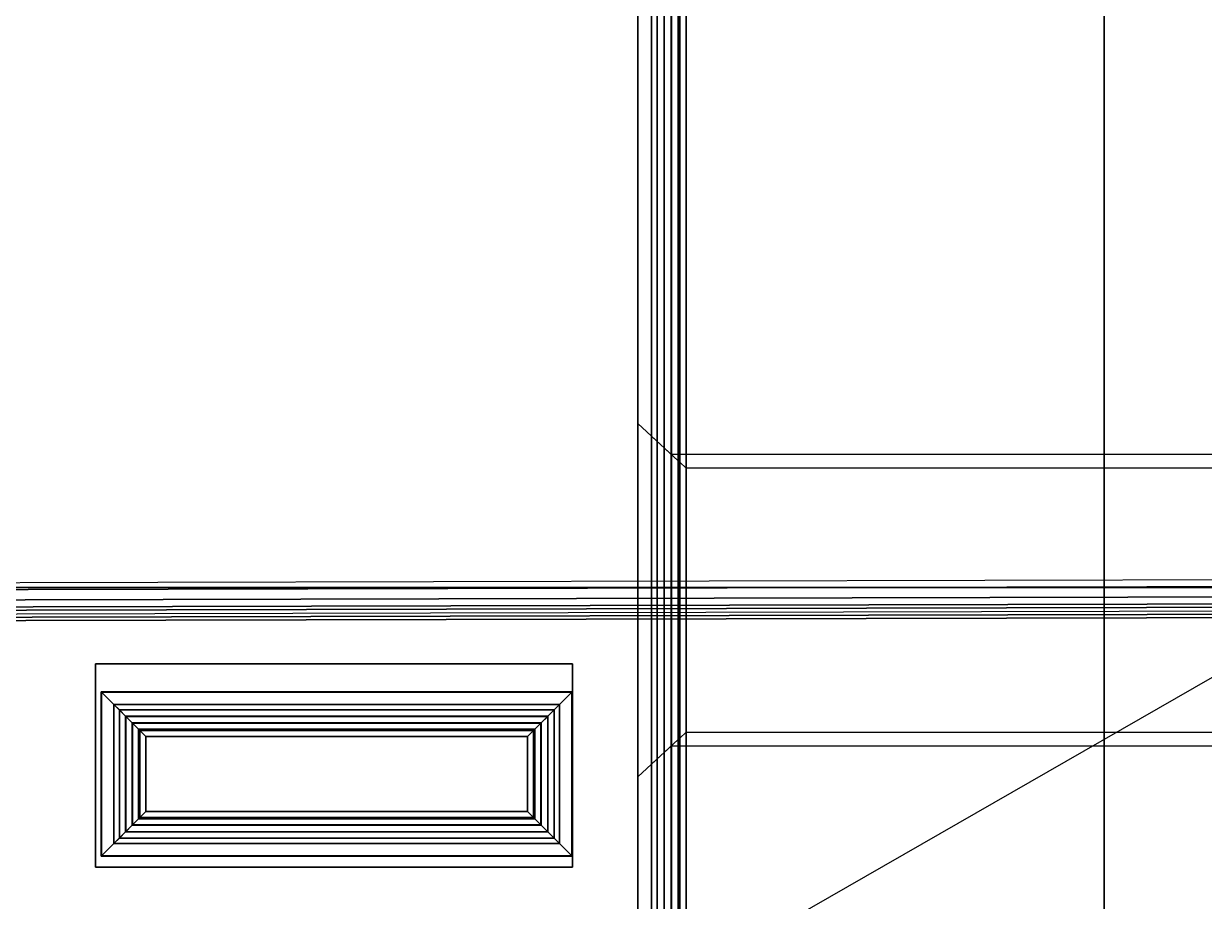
# Model space of a CAD drawing. Extents: x -152 to 154, y -106 to 95.
# Drawn here: x -74 to -4.3, y -8.5 to 43.2 of the extents above; entities that cross this region are included whole.
import ezdxf

# ---------------------------------------------------------------- set-up
doc = ezdxf.new("R2010")
doc.units = 0
for name, color, linetype in [('CHIM1', 37, 'CONTINUOUS'), ('CHIM2', 29, 'CONTINUOUS'), ('GROUND1', 253, 'CONTINUOUS'), ('ROOF1', 37, 'CONTINUOUS'), ('ROOF2', 59, 'CONTINUOUS'), ('WALL', 254, 'CONTINUOUS')]:
    doc.layers.add(name, color=color, linetype=linetype)

msp = doc.modelspace()

# ---------------------------------------------------------------- linework, layer by layer
at = {"layer": 'CHIM1'}
for points in [[(-67.538788, -4, 123), (-67.538788, -4, 149), (-67.538788, 2, 149), (-67.538788, 2, 123)], [(-67.538788, 2, 149), (-43.461212, 2, 149), (-43.461212, 2, 123), (-67.538788, 2, 123)], [(-43.461212, 2, 123), (-43.461212, -4, 123), (-67.538788, -4, 123), (-67.538788, 2, 123)], [(-67.100113, 1.561325, 150.131165), (-66.745255, 1.206467, 121.097687), (-44.25473, 1.206467, 121.097687), (-43.899887, 1.561325, 150.131165)], [(-67.100113, -3.561325, 150.131165), (-66.74527, -3.206467, 121.097687), (-66.745255, 1.206467, 121.097687), (-67.100113, 1.561325, 150.131165)], [(-43.899887, 1.561325, 150.131165), (-44.25473, 1.206467, 121.097687), (-44.254745, -3.206467, 121.097687), (-43.899887, -3.561325, 150.131165)], [(-43.461212, 2, 149), (-43.461212, -4, 149), (-43.461212, -4, 123), (-43.461212, 2, 123)], [(-66.74527, -3.206467, 121.097687), (-44.254745, -3.206467, 121.097687), (-44.25473, 1.206467, 121.097687), (-66.745255, 1.206467, 121.097687)], [(-43.899887, -3.561325, 150.131165), (-44.254745, -3.206467, 121.097687), (-66.74527, -3.206467, 121.097687), (-67.100113, -3.561325, 150.131165)], [(-43.461212, -4, 123), (-43.461212, -4, 149), (-67.538788, -4, 149), (-67.538788, -4, 123)]]:
    msp.add_3dface(points, dxfattribs=at)
at = {"layer": 'CHIM2'}
for points in [[(-69.723892, 5.5, 132.5), (-41.600693, 5.5, 132.5), (-41.600693, -6.5, 126.5), (-69.723892, -6.5, 126.5)], [(-69.723892, 5.5, 134), (-41.600693, 5.5, 134), (-41.600693, 5.5, 132.5), (-69.723892, 5.5, 132.5)], [(-41.600693, -6.5, 128), (-41.600693, 5.5, 134), (-69.723892, 5.5, 134), (-69.723892, -6.5, 128)], [(-69.723892, -6.5, 126.5), (-69.723892, -6.5, 128), (-69.723892, 5.5, 134), (-69.723892, 5.5, 132.5)], [(-41.600693, 5.5, 134), (-41.600693, -6.5, 128), (-41.600693, -6.5, 126.5), (-41.600693, 5.5, 132.5)], [(-68.629822, 3.091019, 150.859924), (-69.37645, 3.837662, 150.866608), (-41.62355, 3.837662, 150.866608), (-42.370178, 3.091019, 150.859924)], [(-69.37645, 3.837662, 150.866608), (-69.367081, 3.828278, 153.79364), (-41.632919, 3.828278, 153.79364), (-41.62355, 3.837662, 150.866608)], [(-68.629822, -5.091019, 150.859924), (-69.37645, -5.837662, 150.866608), (-69.37645, 3.837662, 150.866608), (-68.629822, 3.091019, 150.859924)], [(-69.37645, -5.837662, 150.866608), (-69.367081, -5.828278, 153.79364), (-69.367081, 3.828278, 153.79364), (-69.37645, 3.837662, 150.866608)], [(-69.367081, 3.828278, 153.79364), (-67.179184, 1.640396, 151.393646), (-43.820801, 1.640396, 151.393646), (-41.632919, 3.828278, 153.79364)], [(-69.367081, -5.828278, 153.79364), (-67.179199, -3.640396, 151.393646), (-67.179184, 1.640396, 151.393646), (-69.367081, 3.828278, 153.79364)], [(-41.632919, 3.828278, 153.79364), (-43.820801, 1.640396, 151.393646), (-43.820816, -3.640396, 151.393646), (-41.632919, -5.828278, 153.79364)], [(-42.370178, 3.091019, 150.859924), (-41.62355, 3.837662, 150.866608), (-41.62355, -5.837662, 150.866608), (-42.370178, -5.091019, 150.859924)], [(-41.62355, 3.837662, 150.866608), (-41.632919, 3.828278, 153.79364), (-41.632919, -5.828278, 153.79364), (-41.62355, -5.837662, 150.866608)], [(-68.313843, 2.775055, 150.738632), (-68.629822, 3.091019, 150.859924), (-42.370178, 3.091019, 150.859924), (-42.686157, 2.775055, 150.738632)], [(-68.313843, -4.775055, 150.738632), (-68.629822, -5.091019, 150.859924), (-68.629822, 3.091019, 150.859924), (-68.313843, 2.775055, 150.738632)], [(-42.686157, 2.775055, 150.738632), (-42.370178, 3.091019, 150.859924), (-42.370178, -5.091019, 150.859924), (-42.686157, -4.775055, 150.738632)], [(-67.945221, 2.406433, 149.889542), (-68.313843, 2.775055, 149.913788), (-42.686157, 2.775055, 149.913788), (-43.054779, 2.406433, 149.889542)], [(-68.313843, 2.775055, 149.913788), (-68.313843, 2.775055, 150.738632), (-42.686157, 2.775055, 150.738632), (-42.686157, 2.775055, 149.913788)], [(-67.945221, -4.406433, 149.889542), (-68.313843, -4.775055, 149.913788), (-68.313843, 2.775055, 149.913788), (-67.945221, 2.406433, 149.889542)], [(-68.313843, -4.775055, 149.913788), (-68.313843, -4.775055, 150.738632), (-68.313843, 2.775055, 150.738632), (-68.313843, 2.775055, 149.913788)], [(-67.939346, 2.400558, 149.664093), (-67.945221, 2.406433, 149.889542), (-43.054779, 2.406433, 149.889542), (-43.060654, 2.400558, 149.664093)], [(-67.939346, -4.400558, 149.664093), (-67.945221, -4.406433, 149.889542), (-67.945221, 2.406433, 149.889542), (-67.939346, 2.400558, 149.664093)], [(-67.556107, 2.017319, 149.402679), (-67.939346, 2.400558, 149.664093), (-43.060654, 2.400558, 149.664093), (-43.443878, 2.017319, 149.402679)], [(-67.556122, -4.017319, 149.402679), (-67.939346, -4.400558, 149.664093), (-67.939346, 2.400558, 149.664093), (-67.556107, 2.017319, 149.402679)], [(-43.443878, 2.017319, 149.402679), (-43.060654, 2.400558, 149.664093), (-43.060654, -4.400558, 149.664093), (-43.443878, -4.017319, 149.402679)], [(-43.060654, 2.400558, 149.664093), (-43.054779, 2.406433, 149.889542), (-43.054779, -4.406433, 149.889542), (-43.060654, -4.400558, 149.664093)], [(-43.054779, 2.406433, 149.889542), (-42.686157, 2.775055, 149.913788), (-42.686157, -4.775055, 149.913788), (-43.054779, -4.406433, 149.889542)], [(-42.686157, 2.775055, 149.913788), (-42.686157, 2.775055, 150.738632), (-42.686157, -4.775055, 150.738632), (-42.686157, -4.775055, 149.913788)], [(-67.538788, -4, 149), (-67.556122, -4.017319, 149.402679), (-67.556107, 2.017319, 149.402679), (-67.538788, 2, 149)], [(-67.538788, 2, 149), (-67.556107, 2.017319, 149.402679), (-43.443878, 2.017319, 149.402679), (-43.461212, 2, 149)], [(-67.179199, -3.640396, 151.393646), (-67.100113, -3.561325, 150.131165), (-67.100113, 1.561325, 150.131165), (-67.179184, 1.640396, 151.393646)], [(-67.179184, 1.640396, 151.393646), (-67.100113, 1.561325, 150.131165), (-43.899887, 1.561325, 150.131165), (-43.820801, 1.640396, 151.393646)], [(-43.820801, 1.640396, 151.393646), (-43.899887, 1.561325, 150.131165), (-43.899887, -3.561325, 150.131165), (-43.820816, -3.640396, 151.393646)], [(-43.461212, 2, 149), (-43.443878, 2.017319, 149.402679), (-43.443878, -4.017319, 149.402679), (-43.461212, -4, 149)], [(-41.632919, -5.828278, 153.79364), (-43.820816, -3.640396, 151.393646), (-67.179199, -3.640396, 151.393646), (-69.367081, -5.828278, 153.79364)], [(-43.443878, -4.017319, 149.402679), (-43.060654, -4.400558, 149.664093), (-67.939346, -4.400558, 149.664093), (-67.556122, -4.017319, 149.402679)], [(-43.461212, -4, 149), (-43.443878, -4.017319, 149.402679), (-67.556122, -4.017319, 149.402679), (-67.538788, -4, 149)], [(-43.820816, -3.640396, 151.393646), (-43.899887, -3.561325, 150.131165), (-67.100113, -3.561325, 150.131165), (-67.179199, -3.640396, 151.393646)], [(-42.686157, -4.775055, 150.738632), (-42.370178, -5.091019, 150.859924), (-68.629822, -5.091019, 150.859924), (-68.313843, -4.775055, 150.738632)], [(-43.054779, -4.406433, 149.889542), (-42.686157, -4.775055, 149.913788), (-68.313843, -4.775055, 149.913788), (-67.945221, -4.406433, 149.889542)], [(-42.686157, -4.775055, 149.913788), (-42.686157, -4.775055, 150.738632), (-68.313843, -4.775055, 150.738632), (-68.313843, -4.775055, 149.913788)], [(-43.060654, -4.400558, 149.664093), (-43.054779, -4.406433, 149.889542), (-67.945221, -4.406433, 149.889542), (-67.939346, -4.400558, 149.664093)], [(-42.370178, -5.091019, 150.859924), (-41.62355, -5.837662, 150.866608), (-69.37645, -5.837662, 150.866608), (-68.629822, -5.091019, 150.859924)], [(-41.62355, -5.837662, 150.866608), (-41.632919, -5.828278, 153.79364), (-69.367081, -5.828278, 153.79364), (-69.37645, -5.837662, 150.866608)], [(-41.600693, -6.5, 126.5), (-41.600693, -6.5, 128), (-69.723892, -6.5, 128), (-69.723892, -6.5, 126.5)]]:
    msp.add_3dface(points, dxfattribs=at)
at = {"layer": 'GROUND1', "invisible_edges": 8}
for points in [[(-151.5, 95, -0.075062), (-151.5, -80, -0.075062), (153.5, 95, -0.075062)], [(-151.5, -80, -0.075062), (-56.949997, -80, -0.075062), (153.5, 95, -0.075062)], [(-56.949997, -80, -0.075062), (-56.949997, -106, -0.075062), (153.5, 95, -0.075062)], [(153.5, 95, -0.075062), (-56.949997, -106, -0.075062), (58.949997, -80, -0.075062)]]:
    msp.add_3dface(points, dxfattribs=at)
at = {"layer": 'ROOF1'}
for points in [[(-81.527527, 10, 135.704529), (0.5, 10, 135.704529), (0.5, 70, 105.704536), (-126.5, 70, 105.704536)], [(0.5, 10, 135.704529), (-81.527527, 10, 135.704529), (-126.5, -52, 105.704536), (0.5, -52, 105.704536)]]:
    msp.add_3dface(points, dxfattribs=at)
at = {"layer": 'ROOF2'}
for points in [[(132.100006, -55.5, 107.236023), (132.100006, 73.800003, 107.236023), (-130, 73.800003, 107.236023), (-130, -55.5, 107.236023)], [(-82.308563, 10.257324, 135.247726), (-81.940399, 9.851837, 136.069733), (0.5, 10.052982, 136.417999), (-1.036163, 10.458473, 135.595978)], [(-81.995834, 9.243862, 135.794662), (-0.738205, 9.442322, 136.148209), (0.5, 10.052982, 136.417999), (-81.940399, 9.851837, 136.069733)], [(0.5, 9.035931, 136.972046), (-0.738205, 9.442322, 136.148209), (-81.995834, 9.243862, 135.794662), (-81.626854, 8.837467, 136.6185)], [(-82.10672, 8.027905, 135.244507), (-82.474892, 8.433395, 134.422501), (-1.246811, 8.626476, 134.786621), (0.5, 8.220985, 135.608643)], [(-82.10672, 8.027905, 135.244507), (0.5, 8.220985, 135.608643), (0.5, 8.83165, 135.878418), (-82.051285, 8.63588, 135.519577)], [(-81.682297, 8.229485, 136.343414), (-82.051285, 8.63588, 135.519577), (0.5, 8.83165, 135.878418), (0.5, 8.425266, 136.702255)], [(-81.682297, 8.229485, 136.343414), (0.5, 8.425266, 136.702255), (0.5, 9.035931, 136.972046), (-81.626854, 8.837467, 136.6185)]]:
    msp.add_3dface(points, dxfattribs=at)
at = {"layer": 'WALL'}
for points in [[(-36.941879, -0.422478, 135.859924), (-37.754959, -1.169106, 135.866608), (-37.754959, 72.506203, 135.866608), (-36.941879, 71.759567, 135.859924)], [(-37.754959, -1.169106, 135.866608), (-37.744759, -1.159737, 136.393646), (-37.744759, 72.496826, 136.393646), (-37.754959, 72.506203, 135.866608)], [(-37.744759, -1.159737, 136.393646), (-35.362144, 1.028152, 136.393646), (-35.362144, 70.308945, 136.393646), (-37.744759, 72.496826, 136.393646)], [(-36.597786, -0.106506, 135.738632), (-36.941879, -0.422478, 135.859924), (-36.941879, 71.759567, 135.859924), (-36.597786, 71.443604, 135.738632)], [(-36.19635, 0.262123, 134.889542), (-36.597786, -0.106506, 134.913788), (-36.597786, 71.443604, 134.913788), (-36.19635, 71.074974, 134.889542)], [(-36.597786, -0.106506, 134.913788), (-36.597786, -0.106506, 135.738632), (-36.597786, 71.443604, 135.738632), (-36.597786, 71.443604, 134.913788)], [(-36.189949, 0.267998, 134.664093), (-36.19635, 0.262123, 134.889542), (-36.19635, 71.074974, 134.889542), (-36.189949, 71.069099, 134.664093)], [(-35.772621, 0.651222, 134.402679), (-36.189949, 0.267998, 134.664093), (-36.189949, 71.069099, 134.664093), (-35.772621, 70.685867, 134.402679)], [(-35.753754, 0.668549, 134), (-35.772621, 0.651222, 134.402679), (-35.772621, 70.685867, 134.402679), (-35.753754, 70.668549, 134)], [(-35.753754, 0.668549, 134), (-35.753754, 70.668549, 134.23999), (-35.753754, 70.668549, 104.32), (-35.753754, 0.668549, 100)], [(-10.25, 0.668549, 134), (-10.25, 70.668549, 134.23999), (-35.753754, 70.668549, 134.23999), (-35.753754, 0.668549, 134)], [(-35.362144, 1.028152, 136.393646), (-35.276024, 1.107231, 135.131165), (-35.276024, 70.229866, 135.131165), (-35.362144, 70.308945, 136.393646)], [(12.25, 0.668549, 134), (12.25, 70.668549, 134.23999), (-10.25, 70.668549, 134.23999), (-10.25, 0.668549, 134)], [(-35.276024, 1.107231, 135.131165), (-34.889603, 1.462074, 135.097687), (-34.889603, 69.875015, 135.097687), (-35.276024, 70.229866, 135.131165)], [(-10.25, 1.462074, 135.097687), (-10.25, 69.875015, 135.097687), (-34.889603, 69.875015, 135.097687), (-34.889603, 1.462074, 135.097687)], [(12.25, 1.462074, 135.097687), (12.25, 69.875015, 135.097687), (-10.25, 69.875015, 135.097687), (-10.25, 1.462074, 135.097687)], [(-36.941879, -53.259567, 135.859924), (-37.754959, -54.006195, 135.866608), (-37.754959, 19.669106, 135.866608), (-36.941879, 18.922478, 135.859924)], [(-37.754959, -54.006195, 135.866608), (-37.744736, -53.996826, 136.393646), (-37.744736, 19.659737, 136.393646), (-37.754959, 19.669106, 135.866608)], [(-37.744736, -53.996826, 136.393646), (-35.362137, -51.808945, 136.393646), (-35.362137, 17.471848, 136.393646), (-37.744736, 19.659737, 136.393646)], [(-36.597778, -52.943604, 135.738632), (-36.941879, -53.259567, 135.859924), (-36.941879, 18.922478, 135.859924), (-36.597778, 18.606506, 135.738632)], [(-36.19635, -52.574966, 134.889542), (-36.597778, -52.943604, 134.913788), (-36.597778, 18.606506, 134.913788), (-36.19635, 18.237877, 134.889542)], [(-36.597778, -52.943604, 134.913788), (-36.597778, -52.943604, 135.738632), (-36.597778, 18.606506, 135.738632), (-36.597778, 18.606506, 134.913788)], [(-36.189957, -52.569092, 134.664093), (-36.19635, -52.574966, 134.889542), (-36.19635, 18.237877, 134.889542), (-36.189957, 18.232002, 134.664093)], [(-35.772614, -52.185867, 134.402679), (-36.189957, -52.569092, 134.664093), (-36.189957, 18.232002, 134.664093), (-35.772614, 17.848778, 134.402679)], [(-35.753738, -52.168549, 134), (-35.772614, -52.185867, 134.402679), (-35.772614, 17.848778, 134.402679), (-35.753738, 17.831451, 134)], [(-35.753738, -52.168549, 106.240005), (-35.753738, -52.168549, 134.800003), (-35.753738, 17.831451, 134), (-35.753738, 17.831451, 100)], [(-35.753738, 17.831451, 134), (-35.753738, -52.168549, 134.800003), (-10.25, -52.168549, 134.800003), (-10.25, 17.831451, 134)], [(-35.362137, -51.808945, 136.393646), (-35.276031, -51.729858, 135.131165), (-35.276031, 17.392769, 135.131165), (-35.362137, 17.471848, 136.393646)], [(-10.25, -52.168549, 106.240005), (-10.25, -52.168549, 134.800003), (-10.25, 17.831451, 134), (-10.25, 17.831451, 100)], [(-10.25, 17.831451, 134), (-10.25, -52.168549, 134.800003), (12.25, -52.168549, 134.800003), (12.25, 17.831451, 134)], [(-10.25, 17.831451, 134), (-10.25, -52.168549, 134.800003), (-10.25, -52.168549, 106.240005), (-10.25, 17.831451, 100)], [(-35.276031, -51.729858, 135.131165), (-34.889587, -51.375015, 135.097687), (-34.889587, 17.037926, 135.097687), (-35.276031, 17.392769, 135.131165)], [(-34.889587, 17.037926, 135.097687), (-34.889587, -51.375015, 135.097687), (-10.25, -51.375015, 135.097687), (-10.25, 17.037926, 135.097687)], [(-10.25, 17.037926, 135.097687), (-10.25, -51.375015, 135.097687), (12.25, -51.375015, 135.097687), (12.25, 17.037926, 135.097687)]]:
    msp.add_3dface(points, dxfattribs=at)

doc.saveas('drawing.dxf')
